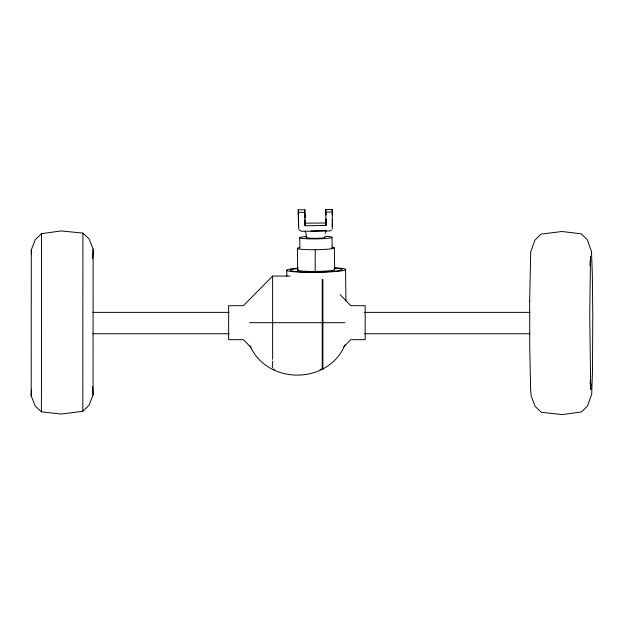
<?xml version="1.0" encoding="UTF-8"?>
<svg xmlns="http://www.w3.org/2000/svg" width="624" height="624" viewBox="0 0 624 624"><rect width="100%" height="100%" fill="white"/><g stroke="black" fill="none" stroke-linecap="round" stroke-linejoin="round"><path stroke-width="0.94" d="M31.2 395.873L31.286 249.935L35.272 239.717L41.519 233.672L61.222 230.942L82.914 233.095L89.146 238.969L93.132 249.085L93.046 395.015L89.053 405.241L82.813 411.278L61.121 414.04L41.418 411.856L35.178 405.982L31.2 395.873L31.52 389.236M41.418 411.856L41.519 233.672M82.813 411.278L82.914 233.095M92.672 258.554L93.132 249.085M325.166 233.548L325.229 233.134M332.264 226.465L332.452 221.551M325.4 232.307L326.212 230.404M332.28 228.961L332.257 209.422L325.751 209.5L325.783 212.09L332.288 212.012L332.257 209.422M590.054 262.041L590.694 260.27L590.171 265.676L590.546 256.16L589.735 315.182L590.749 389.454L590.343 379.946L590.881 385.351L589.914 382.707M344.947 344.908C328.396 384.797 267.345 385.273 250.021 345.758M315.182 272.056L315.206 249.686M343.457 347.256L350.758 339.674L365.173 339.674L365.173 305.69L350.758 305.69L340.142 294.668M290.02 276.058L272.626 276.058L243.407 305.69L228.641 305.69L228.641 339.674L243.407 339.674L250.879 347.256M331.531 230.092L329.503 230.981L301.681 231.309L299.309 230.139M306.774 237.432L307.726 238.048L315.884 238.36L322.538 238.04L324.964 237.643L324.956 237.214M304.988 219.773L304.98 225.755L325.993 225.475L325.907 218.884M324.979 230.537L311.041 231.083M298.436 221.029L298.272 209.828L304.832 209.75L305.074 225.724M298.303 212.417L304.871 212.339L304.832 209.75M305.05 223.189L325.97 222.947M92.765 312.374L229.094 312.374M364.455 312.374L530.002 312.374M249.67 322.686L344.947 322.686M92.765 333.731L229.094 333.731M364.455 333.731L530.002 333.731M272.626 369.307L274.521 369.307M320.05 369.307L322.889 369.307L322.889 279.513M305.175 231.013L306.134 233.758L306.29 237.923M298.834 229.359L298.436 220.077M298.561 225.919L298.272 209.828M92.648 386.498L93.046 395.015M31.286 249.935L31.504 254.67M298.327 213.494L298.35 214.945M325.751 209.5L325.993 225.475M325.915 220.295L325.931 221.2L325.915 219.749M298.334 213.837L298.342 214.399M298.405 218.174L298.42 219.18M298.436 220.623L298.451 221.286M332.335 214.765L332.311 213.127L332.327 214.539M332.405 219.445L332.436 221.122L332.413 219.671M325.837 214.843L325.806 213.166L325.829 214.617M304.933 216.333L304.886 213.455L304.894 214.149M304.949 216.98L304.964 218.08M304.91 214.867L304.941 217.136M305.003 220.717L305.011 221.208M345.54 269.326L345.914 301.01M334.402 247.931L334.659 269.662M331.991 237.346L332.124 248.602M299.746 237.728L299.871 248.048M297.398 248.368L297.656 270.106M286.775 270.442L286.845 276.198M322.234 279.513L322.234 369.307M272.626 276.058L272.626 359.354M272.626 361.202L272.626 367.715M335.158 268.195A25.919 2.161 -0.7 0 1 334.105 271.229A25.919 2.161 -0.7 0 1 297.781 271.627A25.919 2.161 -0.7 0 1 297.57 268.601M331.913 247.182A18.502 1.544 -0.7 0 1 315.916 249.686L311.126 249.694A18.502 1.544 -0.7 0 1 299.863 247.564M334.027 269.272A18.502 1.544 -0.7 0 1 316.173 271.424L311.384 271.432A18.502 1.544 -0.7 0 1 298.28 269.701M335.158 267.782A29.492 2.457 -0.7 0 1 337.264 271.354A29.492 2.457 -0.7 0 1 294.083 271.775A29.492 2.457 -0.7 0 1 298.264 268.141M324.808 236.317A16.123 1.342 -0.7 0 1 328.006 238.282A16.123 1.342 -0.7 0 1 303.755 238.571A16.123 1.342 -0.7 0 1 306.899 236.527M529.659 300.768L529.729 345.852L530.626 389.953L531.258 396.256L535.15 406.388L541.219 412.292L562.31 414.578L581.467 411.957L587.519 405.951L591.692 394.165L592.48 371.615L592.777 315.175L592.332 273.991L591.482 251.449L587.27 239.717L581.194 233.813L562.037 231.512L540.953 234.148L534.901 240.154L530.72 251.948L529.659 300.768"/></g></svg>
